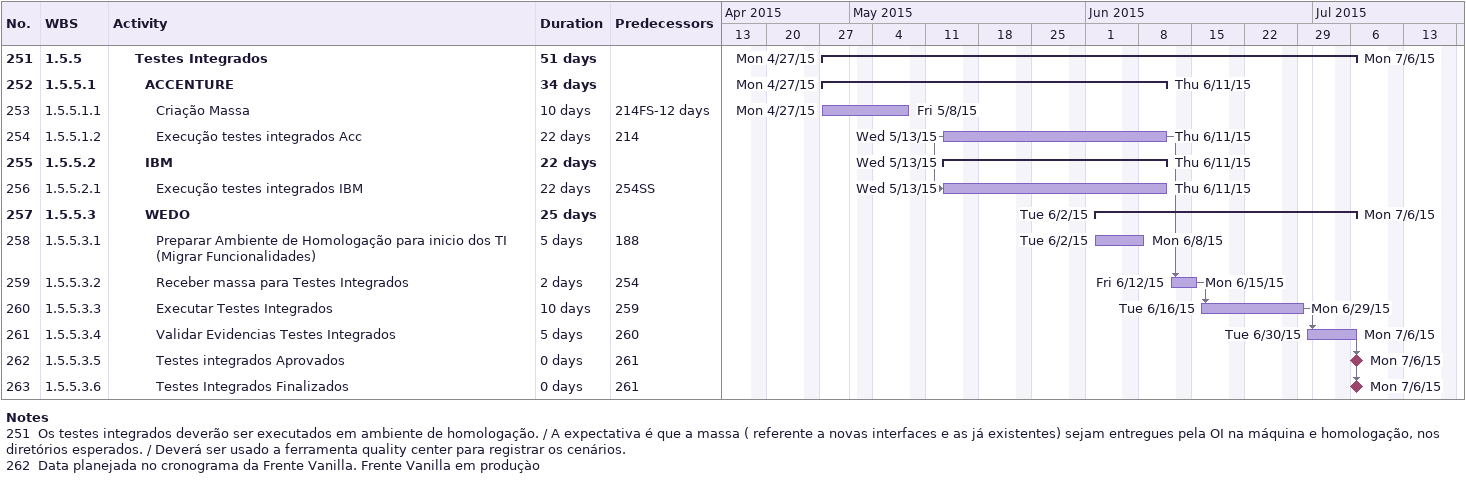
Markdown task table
| ID | WBS | Task | Duration | Start | Finish | Predecessors |
|---|---|---|---|---|---|---|
| 251 | 1.5.5 | **Testes Integrados** | 51d | 2015-04-27 | 2015-07-06 |  |
| 252 | 1.5.5.1 | **ACCENTURE** | 34d | 2015-04-27 | 2015-06-11 |  |
| 253 | 1.5.5.1.1 | Criação Massa | 10d | 2015-04-27 | 2015-05-08 | 214FS-12d |
| 254 | 1.5.5.1.2 | Execução testes integrados Acc | 22d | 2015-05-13 | 2015-06-11 | 214 |
| 255 | 1.5.5.2 | **IBM** | 22d | 2015-05-13 | 2015-06-11 |  |
| 256 | 1.5.5.2.1 | Execução testes integrados IBM | 22d | 2015-05-13 | 2015-06-11 | 254SS |
| 257 | 1.5.5.3 | **WEDO** | 25d | 2015-06-02 | 2015-07-06 |  |
| 258 | 1.5.5.3.1 | Preparar Ambiente de Homologação para inicio dos TI (Migrar Funcionalidades) | 5d | 2015-06-02 | 2015-06-08 | 188 |
| 259 | 1.5.5.3.2 | Receber massa para Testes Integrados | 2d | 2015-06-12 | 2015-06-15 | 254 |
| 260 | 1.5.5.3.3 | Executar Testes Integrados | 10d | 2015-06-16 | 2015-06-29 | 259 |
| 261 | 1.5.5.3.4 | Validar Evidencias Testes Integrados | 5d | 2015-06-30 | 2015-07-06 | 260 |
| 262 | 1.5.5.3.5 | Testes integrados Aprovados | 0d | 2015-07-06 | 2015-07-06 | 261 |
| 263 | 1.5.5.3.6 | Testes Integrados Finalizados | 0d | 2015-07-06 | 2015-07-06 | 261 |

Notes
- 251: Os testes integrados deverão ser executados em ambiente de homologação. / A expectativa é que a massa ( referente a novas interfaces e as já existentes) sejam entregues pela OI na máquina e homologação, nos diretórios esperados. / Deverá ser usado a ferramenta quality center para registrar os cenários.
- 262: Data planejada no cronograma da Frente Vanilla. Frente Vanilla em produçào
